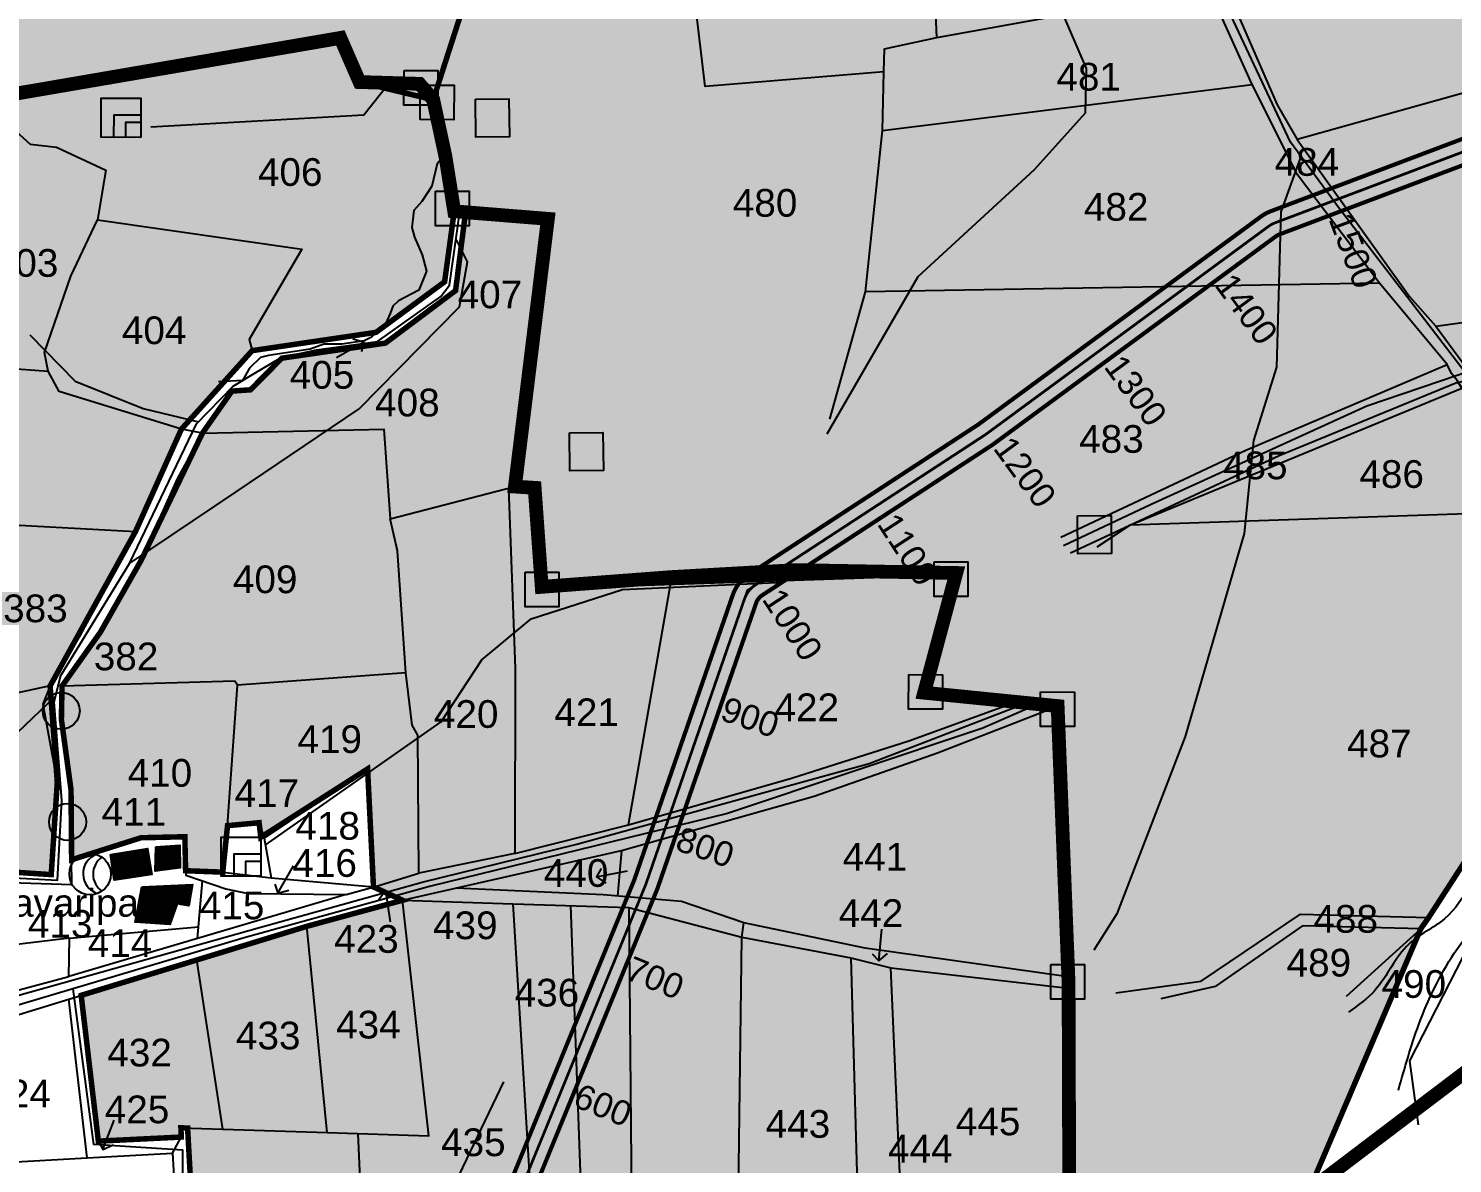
# Model space of a CAD drawing. Header units: inches. Extents: x 206739 to 240559, y 1587423 to 1599564.
# Drawn here: x 216121 to 217157, y 1590501 to 1591326 of the extents above; entities that cross this region are included whole.
import ezdxf
from ezdxf.enums import TextEntityAlignment as Align

# ---------------------------------------------------------------- set-up
doc = ezdxf.new("R2010")
doc.units = ezdxf.units.IN
doc.header["$MEASUREMENT"] = 0
doc.linetypes.add('DASHED2', pattern=[0.375, 0.25, -0.125])
doc.linetypes.add('HIDDEN2', pattern=[0.1875, 0.125, -0.0625])
for name, color, linetype in [('BLOCK', 72, 'Continuous'), ('BOUNDRY STONES', 240, 'Continuous'), ('CANAL1', 7, 'Continuous'), ('CSMark', 72, 'Continuous'), ('PAPER SIZE', 5, 'Continuous'), ('PLOT', 7, 'Continuous'), ('PLOT NO', 7, 'Continuous'), ('PLOTS', 7, 'Continuous'), ('PLOTS NO', 7, 'Continuous'), ('RAOD', 1, 'Continuous'), ('ROADS', 1, 'Continuous'), ('STREAM', 4, 'Continuous'), ('STREAMS', 4, 'Continuous'), ('STRUCTURE', 5, 'Continuous'), ('text2', 7, 'Continuous'), ('VILLAGE', 7, 'Continuous'), ('VILLAGE BOUNDARY STONES', 1, 'Continuous'), ('VILLAGE BOUNDRY', 5, 'Continuous'), ('wells', 7, 'Continuous'), ('WUA-17', 3, 'Continuous')]:
    doc.layers.add(name, color=color, linetype=linetype)
doc.styles.add('FONT1', font='Arial')
doc.styles.get("Standard").update_dxf_attribs({"font": 'arial.ttf'})
doc.dimstyles.get("Standard").update_dxf_attribs({"dimtxt": 0.18, "dimasz": 0.18, "dimexe": 0.18, "dimexo": 0.0625, "dimgap": 0.09, "dimtad": 0, "dimtih": 1, "dimtoh": 1, "dimdec": 4, "dimzin": 0, "dimdsep": 46, "dimtxsty": 'Standard', "dimcen": 0.09, "dimadec": 0, "dimazin": 0, "dimtfac": 1, "dimtdec": 4, "dimtofl": 0, "dimtmove": 0, "dimatfit": 3, "dimfxl": 1, "dimtolj": 1, "dimtzin": 0, "dimarcsym": 0})

# ---------------------------------------------------------------- blocks, each defined once
blk = doc.blocks.new('gfgfdgfdgdfg')
at = {"layer": 'PLOTS NO', "color": 0}
for points in [[(19741.3, 7371.2), (19732, 7370.5), (19732.1, 7359.5)], [(19732, 7370.5), (19753.7, 7348.9)]]:
    blk.add_lwpolyline(points, dxfattribs=at)
blk = doc.blocks.new('CIRCLE-BOX')
for p, q in [((-0.5, 0), (0.5, 0)), ((0, 0.5), (0, -0.5))]:
    blk.add_line(p, q)
blk.add_circle((0, 0), 0.2)

msp = doc.modelspace()

# ---------------------------------------------------------------- hatches: boundary and pattern name
at = {"layer": 'PLOTS NO', "true_color": 0xc7c8ca}
h = msp.add_hatch(color=9, dxfattribs=at)
h.dxf.hatch_style = 1
h.paths.add_polyline_path([(216415.43005, 1591274.42817), (216361.86486, 1591287.32117), (216347.90807, 1591319.38871), (216054.29261, 1591269.53072), (216079.8248, 1591344.17367), (216105.2647, 1591419.99718), (216084.97103, 1592034.03058), (215761.11104, 1592053.65715), (215753.85368, 1592058.39904), (215806.14715, 1592299.94134), (216001.58769, 1592310.77322), (216068.3547, 1592343.09137), (216112.51568, 1592374.42276), (216113.46621, 1592382.23684), (216133.30756, 1592377.03183), (216126.21379, 1592534.71894), (216112.07428, 1592535.496), (216112.03704, 1592579.26412), (216102.61249, 1592579.6253), (216098.36947, 1592620.52079), (216104.89174, 1592626.71472), (216107.12631, 1592637.0945), (216195.41618, 1592622.12387), (216291.89315, 1592576.01778), (216360.25267, 1592483.79937), (216382.84642, 1592415.7018), (216395.46918, 1592414.12047), (216453.66851, 1592430.89747), (216518.08968, 1592458.37259), (216739.58654, 1592502.55956), (216736.23342, 1592527.86143), (216903.55348, 1592568.52669), (216947.94544, 1592579.31565), (216954.76603, 1592577.92148), (216992.61446, 1592626.94358), (217055.75003, 1592663.94597), (217116.01418, 1592703.88604), (217135.95485, 1592742.86713), (217145.2661, 1592907.80477), (217141.83257, 1592976.19005), (217045.65291, 1592978.24047), (217045.27264, 1593011.27973), (217122.98546, 1593018.44318), (217122.77612, 1593036.46924), (217232.00869, 1593044.10077), (217241.2026, 1593074.96202), (217321.39586, 1593102.29379), (217341.65751, 1593035.85505), (217409.48648, 1592944.08333), (217492.25445, 1592821.46738), (217548.10187, 1592807.04812), (217646.60143, 1592810.16677), (217801.92228, 1592768.81016), (217895.04334, 1592761.5915), (218056.21068, 1592796.55068), (218054.60597, 1592762.07039), (218101.56484, 1592466.10832), (218027.80952, 1592407.29569), (218001.37649, 1592398.36336), (217991.4569, 1592385.97752), (217968.81679, 1592292.5986), (217930.42568, 1592263.67896), (217896.90294, 1592255.98869), (217785.30789, 1592238.63059), (217638.84772, 1592222.25638), (217472.38952, 1592160.08439), (217382.33321, 1592117.59524), (217308.54085, 1592061.58711), (217249.37202, 1592031.16203), (217137.13086, 1591995.9434), (217136.57791, 1591963.76172), (217093.57067, 1591951.92181), (217052.76786, 1591954.45716), (217049.4851, 1591977.79817), (216991.79439, 1591978.28558), (216979.14099, 1591978.66115), (216928.67801, 1591971.19836), (216933.26043, 1591932.43621), (216963.3376, 1591933.50704), (216974.00341, 1591873.63392), (216954.90239, 1591855.37952), (216958.56392, 1591812.71328), (216946.83634, 1591813.84253), (216936.141, 1591778.7661), (216946.33355, 1591773.50632), (216935.20474, 1591723.07565), (216907.1981, 1591701.457), (216849.0361, 1591676.47089), (216821.41238, 1591670.0615), (216779.16887, 1591657.2599), (216705.02862, 1591675.35587), (216659.96694, 1591664.70491), (216645.98054, 1591662.01623), (216639.42783, 1591626.50923), (216642.02403, 1591615.50447), (216589.9923, 1591545.49496), (216439.41134, 1591348.888)])
at = {"layer": 'PLOTS NO', "true_color": 0xf7abae}
h = msp.add_hatch(dxfattribs=at)
h.set_pattern_fill('ANSI31', color=241)
h.set_pattern_definition([(45, (0, 0), (-0.088388347648, 0.088388347648), [])])
h.paths.add_polyline_path([(217052.22766, 1590481.30615), (216877.90882, 1590483.90558), (216877.41899, 1590632.44591), (216869.46699, 1590833.63071), (216772.43039, 1590843.36672), (216795.76517, 1590930.3859), (216494.31919, 1590920.31826), (216489.18583, 1590992.30918), (216474.8432, 1590993.22666), (216498.79441, 1591187.86282), (216438.90989, 1591192.67629), (216430.69873, 1591193.3363), (216415.43005, 1591274.42817), (216439.41134, 1591348.888), (216523.71124, 1591399.44321), (216569.13775, 1591430.71039), (216593.10911, 1591453.79947), (216599.57947, 1591481.3718), (216668.74026, 1591590.50912), (216673.94095, 1591620.11945), (216775.01888, 1591638.33095), (216755.06527, 1591565.95295), (216759.9767, 1591513.36915), (216775.60939, 1591463.41657), (216839.27377, 1591467.55952), (216929.67538, 1591475.25728), (216940.03894, 1591484.13218), (216890.04118, 1591584.37648), (216900.62457, 1591589.94937), (217007.69163, 1591596.91375), (217007.75873, 1591634.10574), (217007.20562, 1591643.43254), (217026.16886, 1591657.43038), (217027.71549, 1591677.44812), (217048.25667, 1591679.23303), (217061.4832, 1591650.55357), (217058.36711, 1591601.91947), (217204.88731, 1591606.46762), (217217.98962, 1591701.59514), (217219.99335, 1591712.12223), (217242.44118, 1591780.10268), (217262.45742, 1591836.59134), (217277.12217, 1591906.52694), (217283.96599, 1591935.91838), (217281.54142, 1591977.91791), (217311.35698, 1592024.07683), (217353.74856, 1592071.67233), (217405.46081, 1592095.17921), (217416.3596, 1592031.8092), (217421.55984, 1591958.98975), (217444.06827, 1591958.16339), (217447.48735, 1591827.45279), (217673.40272, 1591829.20897), (217717.42164, 1591777.15157), (217713.8246, 1591699.54974), (217844.57027, 1591695.89679), (218065.88225, 1591693.33936), (218263.66905, 1591672.4522), (218260.82271, 1591529.43445), (218261.99212, 1591498.34852), (218226.17675, 1591449.86969), (218184.6615, 1591421.34012), (218140.19791, 1591381.68206), (218111.14518, 1591376.67639), (218081.87562, 1591390.34131), (218036.16847, 1591354.9824), (217990.0389, 1591365.93784), (217987.17321, 1591396.06879), (217984.58769, 1591433.02588), (218001.09253, 1591435.37214), (217998.95127, 1591460.69777), (217891.36895, 1591456.71169), (217857.8784, 1591456.83756), (217779.33587, 1591432.24491), (217703.21367, 1591421.06503), (217622.77296, 1591426.82318), (217614.10888, 1591333.05633), (217583.79764, 1591322.08367), (217575.25426, 1591259.17962), (217533.14242, 1591199.82243), (217491.59483, 1591183.89611), (217446.46401, 1591121.59677), (217427.3487, 1591081.73566), (217390.78987, 1591031.64515), (217284.88257, 1590896.68871), (217274.27911, 1590888.8139), (217139.28391, 1590679.95557), (217133.49456, 1590671.66683)])
at = {"layer": 'PLOTS NO', "true_color": 0x105689}
h = msp.add_hatch(color=146, dxfattribs=at)
h.dxf.hatch_style = 1
h.paths.add_polyline_path([(214625.79505, 1590262.32162), (214620.06245, 1590317.85323), (214600.78706, 1590363.17505), (214574.57036, 1590402.04399), (214571.13062, 1590445.36558), (214546.87813, 1590538.54478), (214548.99811, 1590550.09652), (214513.50886, 1590654.44787), (214513.76842, 1590687.19534), (214513.82529, 1590694.36972), (214520.20988, 1590831.80143), (214580.7184, 1590942.81254), (214573.71305, 1590949.0457), (214594.6266, 1590969.17547), (214633.16496, 1591003.68923), (214708.15167, 1591030.50325), (214740.16326, 1591038.58884), (214829.33475, 1591101.08058), (214888.88118, 1591126.51589), (214969.98877, 1591132.63589), (215050.36245, 1591145.31117), (215135.49663, 1591175.93189), (215194.78531, 1591198.21377), (215203.33342, 1591200.74395), (215299.22705, 1591236.00729), (215411.60142, 1591258.50123), (215456.3278, 1591130.38541), (215466.468, 1591139.68416), (215495.52187, 1591150.49587), (215612.52771, 1591170.75463), (215627.61699, 1591203.72243), (215625.39737, 1591340.44503), (215704.82913, 1591343.36909), (215896.87273, 1591331.65937), (215974.22871, 1591339.63465), (216079.8248, 1591344.17367), (216054.29261, 1591269.53072), (216347.90807, 1591319.38871), (216361.86486, 1591287.32117), (216405.43606, 1591286.01183), (216415.43005, 1591274.42817), (216430.69873, 1591193.3363), (216423.71648, 1591142.09975), (216373.86241, 1591105.34085), (216283.76367, 1591092.04178), (216232.30155, 1591034.95297), (216198.94511, 1590960.54286), (216136.8444, 1590848.24454), (216142.06626, 1590778.23674), (216137.65695, 1590711.12044), (216026.72063, 1590718.40859), (215886.13116, 1590724.19751), (215846.72794, 1590724.67226), (215833.4102, 1590657.36824), (215799.37956, 1590651.78017), (215746.18583, 1590623.18886), (215723.9945, 1590584.08383), (215669.94234, 1590507.23431), (215591.04035, 1590489.33683), (215484.45263, 1590458.6537), (215430.76632, 1590443.19916), (215426.20714, 1590441.88672), (215346.45058, 1590418.71821), (215223.47504, 1590384.58308), (215158.21957, 1590364.92947), (215140.38016, 1590359.5566), (215027.92095, 1590329.52145), (214968.39784, 1590316.37105), (214891.78597, 1590294.7307), (214772.67383, 1590265.19642), (214721.79074, 1590264.2005)])
at = {"layer": 'PLOTS NO', "true_color": 0xfeeab9}
h = msp.add_hatch(color=254, dxfattribs=at)
h.dxf.hatch_style = 1
h.paths.add_polyline_path([(216724.0713, 1590034.60292), (216643.69372, 1589918.0367), (216440.49957, 1589918.31693), (216440.08307, 1589983.49169), (216301.44803, 1589975.05241), (216289.96611, 1589997.38627), (216296.73223, 1590004.35281), (216451.10591, 1590011.4214), (216533, 1590020), (216534.81414, 1590066.57087), (216529.58075, 1590070.90101), (216485.62417, 1590065.96039), (216411.06294, 1590057.57986), (216268.63602, 1590046.28181), (216262.17002, 1590057.74604), (216299.74038, 1590334.88632), (216294.61548, 1590342.88515), (216165.90683, 1590327.72772), (216172.6152, 1590351.91), (216237.86588, 1590371.12974), (216241.37859, 1590445.13275), (216236.81754, 1590526.87041), (216231.95531, 1590527.03048), (216232.24133, 1590520.30224), (216171.91916, 1590517.34194), (216159.43081, 1590623.344), (216243.56005, 1590649.07111), (216323.49213, 1590673.51472), (216393.12827, 1590692.46552), (216371.98194, 1590702.13859), (216367.68822, 1590787.93485), (216290.05462, 1590738.28223), (216288.80434, 1590748.84656), (216265.85675, 1590746.71294), (216262.39627, 1590712.91226), (216235.37355, 1590713.94219), (216234.81277, 1590738.63897), (216202.94729, 1590737.9154), (216152.49641, 1590721.91647), (216152.06492, 1590772.6881), (216145.04831, 1590823.95677), (216145.50568, 1590848.2328), (216173.34061, 1590887.23331), (216202.88442, 1590939.28735), (216247.59551, 1591032.0461), (216269.07159, 1591062.63306), (216282.53225, 1591063.573), (216305.40022, 1591086.59623), (216380.64425, 1591097.52869), (216431.68328, 1591135.71057), (216438.90989, 1591192.67629), (216498.79441, 1591187.86282), (216474.8432, 1590993.22666), (216489.18583, 1590992.30918), (216494.31919, 1590920.31826), (216795.76517, 1590930.3859), (216772.43039, 1590843.36672), (216869.46699, 1590833.63071), (216877.41899, 1590632.44591), (216877.90882, 1590483.90558), (217052.22766, 1590481.30615), (217117.95439, 1590337.3019), (217085.83298, 1590289.93), (217087.8144, 1590227.12804), (217009.9051, 1590210.87362), (216952.9275, 1590167.32753), (216915.8553, 1590135.04248), (216904.19654, 1590127.87966), (216837.71983, 1590124.39542), (216837.25184, 1590108.44199), (216798.39365, 1590071.71893), (216772.15102, 1590070.10655), (216756.09141, 1590036.88799)])
at = {"layer": 'VILLAGE'}
h = msp.add_hatch(dxfattribs=at)
h.set_pattern_fill('ANSI31', color=30, scale=7.487261, angle=-0.08864958)
h.set_pattern_definition([(44.9113504, (200848.9613, 1586077.4245), (-0.660761946, 0.662809814), [])])
h.paths.add_polyline_path([(216203.52658, 1590702.2728), (216240.36234, 1590703.99178), (216237.75337, 1590688.33519), (216229.13197, 1590689.77184), (216223.83942, 1590674.9565), (216198.6404, 1590676.60995)])
h.paths.add_polyline_path([(216180.79511, 1590725.72408), (216207.75929, 1590730.01217), (216210.73359, 1590711.30933), (216183.41544, 1590706.96495)])
h.paths.add_polyline_path([(216213.64887, 1590731.31431), (216231.08006, 1590732.59624), (216231.45745, 1590715.98246), (216213.21853, 1590713.69492)])

# ---------------------------------------------------------------- linework, layer by layer
at = {"layer": 'BOUNDRY STONES'}
for points in [[(216394.1859, 1591295.64037), (216418.80206, 1591295.60228), (216418.7632, 1591270.48467), (216394.14704, 1591270.52275)], [(216405.95425, 1591285.08807), (216430.57041, 1591285.04998), (216430.53155, 1591259.93237), (216405.91539, 1591259.97045)], [(216417.01067, 1591207.90618), (216441.62683, 1591207.8681), (216441.58797, 1591182.75048), (216416.9718, 1591182.78857)], [(216482.2225, 1590930.91982), (216506.83866, 1590930.88173), (216506.7998, 1590905.76412), (216482.18364, 1590905.8022)], [(216779.66791, 1590938.44609), (216804.28407, 1590938.408), (216804.24521, 1590913.29038), (216779.62905, 1590913.32847)], [(216761.1563, 1590856.50992), (216785.77246, 1590856.47184), (216785.7336, 1590831.35422), (216761.11744, 1590831.39231)], [(216857.08882, 1590843.90406), (216881.70498, 1590843.86597), (216881.66612, 1590818.74836), (216857.04996, 1590818.78644)], [(216864.46762, 1590645.77682), (216889.08379, 1590645.73874), (216889.04493, 1590620.62112), (216864.42876, 1590620.65921)]]:
    msp.add_lwpolyline(points, close=True, dxfattribs=at)
for centre in [(216144.91748, 1590830.19357), (216149.56008, 1590749.39276)]:
    msp.add_circle(centre, 13.43437, dxfattribs=at)
at = {"layer": 'CANAL1', "color": 200, "linetype": 'ByBlock', "ltscale": 40, "const_width": 3, "elevation": 90.479}
for points in [[(216274.04763, 1590014.78568), (216276.92318, 1590015.4247, 0.2456371543), (216279.04865, 1590017.21643), (216561.57616, 1590707.17835), (216633.25807, 1590914.47467, -0.1663253185), (216644.80682, 1590929.27679), (216811.86875, 1591038.39817), (217017.45073, 1591189.61953, -0.0684641651), (217024.39733, 1591193.39188), (217291.70022, 1591294.24242, 0.0828679249), (217294.83178, 1591296.06103), (218414.73996, 1592223.17488)], [(216277.95237, 1589997.21432), (216280.82793, 1589997.85333, 0.2456371543), (216295.70621, 1590010.39544), (216578.42384, 1590700.82165), (216650.26971, 1590908.59214, -0.1663253185), (216654.65027, 1590914.20674), (216822.13125, 1591023.60183), (217028.11642, 1591175.11977, -0.0684641651), (217030.75134, 1591176.55066), (217298.05424, 1591277.4012, 0.0828679249), (217306.31015, 1591282.19571), (218426.21833, 1592209.30957)]]:
    msp.add_lwpolyline(points, format="xyb", dxfattribs=at)
at = {"layer": 'CANAL1', "color": 1, "linetype": 'HIDDEN2', "ltscale": 5, "const_width": 2, "elevation": 90.479}
msp.add_lwpolyline([(216276, 1590006), (216278.87556, 1590006.63901, 0.2456371543), (216287.37743, 1590013.80594), (216570, 1590704), (216641.76389, 1590911.5334, -0.1663253185), (216649.72855, 1590921.74177), (216817, 1591031), (217022.78358, 1591182.36965, -0.0684641651), (217027.57433, 1591184.97127), (217294.87723, 1591285.82181, 0.0828679249), (217300.57097, 1591289.12837), (218420.47914, 1592216.24223)], format="xyb", dxfattribs=at)
at = {"layer": 'CSMark', "linetype": 'Continuous'}
for p in [(217070.77973, 1591201.2722, 90.479), (216983.83303, 1591153.71853, 90.479), (216903.27881, 1591094.4647, 90.479), (216822.72458, 1591035.21087, 90.479), (216739.22721, 1590980.20043, 90.479), (216655.50468, 1590925.51462, 90.479), (216615.64692, 1590836.00594, 90.479), (216582.9662, 1590741.49684, 90.479), (216547.14038, 1590648.1744, 90.479), (216509.24603, 1590555.63241, 90.479)]:
    msp.add_point(p, dxfattribs=at)
at = {"layer": 'PLOT'}
for points in [[(216781.68394, 1591319.7853), (216775.60939, 1591463.41657), (216759.9767, 1591513.36915), (216755.06527, 1591565.95295), (216775.01888, 1591638.33095), (216673.94095, 1591620.11945), (216779.16887, 1591657.2599)], [(216703.74792, 1591042.14898), (216729.83796, 1591134.91582), (216742.14122, 1591251.99372), (216743.07258, 1591294.83747), (216613.16462, 1591284.04835), (216593.10911, 1591453.79947), (216599.57947, 1591481.3718), (216635.7629, 1591537.27439), (216668.74026, 1591590.50912), (216673.94095, 1591620.11945), (216642.02403, 1591615.50447), (216639.42783, 1591626.50923), (216634.81625, 1591620.11188), (216543.7206, 1591600.06611), (216428.69875, 1591590.01828), (216124.20356, 1591554.09154)], [(216975.3083, 1591394.47341), (217029.19764, 1591270.80211), (217043.66147, 1591245.4853), (217125.32872, 1591131.42561), (217144.47139, 1591109.93867), (217164.14659, 1591083.26659), (217174.62408, 1591075.83721), (217178.45698, 1591071.16233), (217258.79396, 1590946.88333), (217284.88257, 1590896.68871), (217291.72444, 1590876.94667), (217320.94097, 1590795.01737)], [(216743.07258, 1591294.83747), (216743.46774, 1591311.47057), (216781.68394, 1591319.7853), (216979.35321, 1591355.68328)], [(217314.4227, 1590782.13042), (217309.94459, 1590785.77189), (217309.65903, 1590794.44823), (217301.8974, 1590794.35809), (217283.14842, 1590857.86292), (217274.27911, 1590888.8139), (217243.08478, 1590949.25732), (217225.02084, 1590975.37089), (217163.29927, 1591064.86337), (217159.97832, 1591070.4444), (217155.77634, 1591075.42366), (217152.74108, 1591081.89532), (217103.58054, 1591141.0984), (217043.96114, 1591219.87593), (217010.94006, 1591285.56786), (216979.35321, 1591355.68328)], [(216742.14122, 1591251.99372), (217010.94006, 1591285.56786)], [(217144.47139, 1591109.93867), (217295.40955, 1591130.66118), (217291.18036, 1591200.60185), (217269.51622, 1591202.62634), (217260.7585, 1591289.1412), (217178.21478, 1591283.05902), (217043.66147, 1591245.4853)], [(217103.58054, 1591141.0984), (216729.83796, 1591134.91582)], [(216898.24188, 1590949.44926), (216922.07265, 1590965.10011), (217163.29927, 1591064.86337), (217178.45698, 1591071.16233), (217244.30919, 1591088.7813), (217371.10325, 1591107.43771), (217466.77414, 1591098.99932), (217641.1944, 1591075.74988)], [(216871.78359, 1590956.44075), (217006.43356, 1591019.63148), (217152.74108, 1591081.89532)], [(217225.02084, 1590975.37089), (216922.07265, 1590965.10011)], [(216911.69032, 1590625.17429), (216973.92059, 1590633.76294), (217046.00043, 1590682.47581), (217139.28391, 1590679.95557), (217252.65048, 1590855.78716), (217274.27911, 1590888.8139)], [(217210.82169, 1590714.98527), (217173.73464, 1590670.29308), (217125.38075, 1590575.74889), (217131.55154, 1590529.08485)], [(217079.46404, 1590622.67989), (217133.49456, 1590671.66683), (217047.45234, 1590673.96051), (216984.03068, 1590629.75755), (216944.48277, 1590620.70843)]]:
    msp.add_lwpolyline(points, dxfattribs=at)
at = {"layer": 'PLOTS'}
for points in [[(216098.68805, 1591263.52848), (216122.45831, 1591242.1557), (216141.48164, 1591240.03706), (216177.46037, 1591223.15366), (216171.31616, 1591187.2519), (216319.88846, 1591165.76319), (216281.60735, 1591100.13714), (216283.76367, 1591092.04178), (216373.86241, 1591105.34085), (216383.55877, 1591111.10578), (216423.71648, 1591142.09975), (216430.69873, 1591193.3363)], [(216063.38158, 1591240.90655), (216068.00419, 1591197.7747), (216091.12889, 1591205.68355), (216070.0338, 1591081.90714), (216135.37053, 1591077.15214)], [(216438.90989, 1591192.67629), (216431.68328, 1591135.71057), (216380.64425, 1591097.52869), (216305.40022, 1591086.59623), (216282.53225, 1591063.573), (216269.07159, 1591062.63306), (216247.59551, 1591032.0461), (216232.30155, 1591034.95297)], [(216283.76367, 1591092.04178), (216232.30155, 1591034.95297), (216143.35377, 1591062.30106), (216135.37053, 1591077.15214), (216132.77131, 1591090.68557), (216152.03648, 1591146.29592), (216171.31616, 1591187.2519)], [(215888.47552, 1590984.50717), (215899.20035, 1590977.06883), (216083.06987, 1590966.93147), (216198.94511, 1590960.54286), (216232.30155, 1591034.95297)], [(216247.59551, 1591032.0461), (216379.54765, 1591034.96448), (216384.01347, 1590969.86504), (216474.8432, 1590993.22666)], [(216395.50867, 1590857.72192), (216273.15836, 1590848.93668), (216271.17868, 1590851.68499), (216145.50568, 1590848.2328), (216173.34061, 1590887.23331), (216202.88442, 1590939.28735), (216229.38413, 1590998.78851), (216247.59551, 1591032.0461)], [(216470.18234, 1590992.02787), (216475.02586, 1590861.00084), (216474.82234, 1590726.35885), (216557.5324, 1590747.36797), (216675.92674, 1590781.32902), (216761.33709, 1590808.35406), (216839.36981, 1590836.65046)], [(216198.94511, 1590960.54286), (216158.32303, 1590884.27547), (216139.15307, 1590854.08219), (216136.8444, 1590848.24454), (216099.75119, 1590840.35404), (216083.06987, 1590966.93147)], [(216474.82234, 1590726.35885), (216405.05611, 1590712.14214), (216404.25234, 1590812.38283), (216400.00994, 1590819.67723), (216395.50867, 1590857.72192), (216389.56602, 1590946.46038), (216384.01347, 1590969.86504)], [(216557.5324, 1590747.36797), (216588.9887, 1590927.43368)], [(216136.8444, 1590848.24454), (216131.64686, 1590835.10219), (216142.06626, 1590778.23674), (216137.65695, 1590711.12044), (216026.72063, 1590718.40859), (215925.1312, 1590721.12645), (215886.13116, 1590724.19751), (215829.7058, 1590737.59534), (215770.08679, 1590751.75149), (215772.28693, 1590776.22396), (215699.35445, 1590778.39678), (215659.80393, 1590777.06364), (215656.3264, 1590869.85678)], [(216145.50568, 1590848.2328), (216145.04831, 1590823.95677), (216152.06492, 1590772.6881), (216152.49641, 1590721.91647), (216202.94729, 1590737.9154), (216234.81277, 1590738.63897), (216235.44852, 1590710.64061), (216264.52102, 1590700.86351), (216280.75696, 1590697.28286), (216352.11125, 1590696.71751), (216374.08513, 1590702.71238), (216405.05611, 1590712.14214)], [(216265.85675, 1590746.71294), (216273.15836, 1590848.93668)], [(216086.24798, 1590600.96436), (216171.7513, 1590627.11167), (216323.49213, 1590673.51472), (216393.12827, 1590692.46552), (216471.14594, 1590710.23577), (216552.36063, 1590728.73421), (216692.55281, 1590768.226), (216782.11712, 1590799.69067), (216869.46699, 1590833.63071)], [(216235.37355, 1590713.94219), (216262.39627, 1590712.91226), (216297.5307, 1590708.65343), (216371.98194, 1590702.13859), (216367.68822, 1590787.93485), (216292.3786, 1590737.59799), (216297.5307, 1590708.65343)], [(216262.39627, 1590712.91226), (216265.85675, 1590746.71294), (216288.80434, 1590748.84656), (216292.3786, 1590737.59799)], [(216060.81732, 1590613.13101), (215980.71737, 1590591.8145), (215746.78444, 1590529.55936), (215669.94234, 1590507.23431), (215723.9945, 1590584.08383), (215746.18583, 1590623.18886), (215799.37956, 1590651.78017), (215833.4102, 1590657.36824), (215846.72794, 1590724.67226), (215884.24591, 1590717.24841), (215926.04364, 1590713.8949), (216026.05825, 1590708.16373), (216152.5725, 1590703.80702), (216152.49641, 1590721.91647)], [(216552.36063, 1590728.73421), (216549.5411, 1590695.61904)], [(216352.11125, 1590696.71751), (216244.07458, 1590664.71732), (216247.58791, 1590706.55812)], [(216877.24374, 1590636.87985), (216729.54009, 1590657.6154), (216641.22164, 1590676.02722), (216596.03528, 1590691.66039), (216539.04803, 1590696.51245), (216432.13711, 1590701.35065)], [(216338.34979, 1590523.52801), (216412.27847, 1590521.0943), (216393.12827, 1590692.46552), (216473.29972, 1590689.91974), (216557.58411, 1590687.24336), (216639.7613, 1590665.57735), (216719.08178, 1590650.53088), (216748.08797, 1590643.23607), (216877.43171, 1590628.59073)], [(216473.29972, 1590689.91974), (216485.44834, 1590491.12695), (216491.72873, 1590388.35842)], [(216526.1536, 1590394.7206), (216515.44192, 1590688.58155)], [(216557.58411, 1590687.24336), (216560.36993, 1590396.06873)], [(216244.07458, 1590664.71732), (216150.39855, 1590636.97072), (216150.85717, 1590664.96869), (216244.78245, 1590673.14748)], [(216262.37353, 1590526.02912), (216338.34979, 1590523.52801), (216323.49213, 1590673.51472)], [(216636.35967, 1590406.98679), (216639.7613, 1590665.57735), (216641.22164, 1590676.02722)], [(216150.85717, 1590664.96869), (216064.16369, 1590654.50296), (216060.81732, 1590613.13101), (216150.39855, 1590636.97072)], [(216159.43081, 1590623.344), (216170.68844, 1590517.68563), (216232.24133, 1590520.30224), (216231.95531, 1590527.03048), (216262.37353, 1590526.02912), (216243.56005, 1590649.07111)], [(216719.08178, 1590650.53088), (216725.19556, 1590433.84519)], [(216756.78644, 1590444.2022), (216748.08797, 1590643.23607)], [(216055.68074, 1590499.05574), (216163.75255, 1590505.18859), (216150.46989, 1590620.60371)], [(216236.81754, 1590526.87041), (216241.37859, 1590445.13275), (216237.86588, 1590371.12974), (216172.6152, 1590351.91), (216165.90683, 1590327.72772)], [(216163.75255, 1590505.18859), (216225.90199, 1590508.71544), (216232.24133, 1590520.30224)], [(216367.98866, 1590364.90085), (216360.96409, 1590522.78355)], [(216225.90199, 1590508.71544), (216228.93338, 1590455.29699), (216225.12386, 1590378.36665), (216169.23138, 1590365.92657), (216156.00033, 1590341.88566), (216151.32558, 1590321.22895)]]:
    msp.add_lwpolyline(points, dxfattribs=at)
at = {"layer": 'RAOD'}
for points in [[(216701.85732, 1591031.47578), (216768.04792, 1591145.95509), (216852.63484, 1591223.65129), (216889.74459, 1591264.98946), (216890.46073, 1591297.0979), (216871.4379, 1591340.94666), (216922.96421, 1591358.41122), (216982.78981, 1591364.54669)], [(217328.39428, 1590775.9197), (217290.95529, 1590858.9759), (217242.57452, 1590962.6962), (217164.98132, 1591077.09217), (217074.36565, 1591195.05055), (217038.73161, 1591243.57082), (216982.39945, 1591364.0888)], [(217046.50168, 1591234.00492), (217031.73107, 1591193.02813), (217028.67919, 1591080.13428), (217011.87608, 1591026.62027), (217005.03727, 1590959.07617), (216962.08626, 1590811.46412), (216912.39948, 1590682.48658), (216895.82498, 1590656.17872)], [(216873.74135, 1590950.30376), (216937.52675, 1590980.42453), (217094.19872, 1591051.92564), (217187.0261, 1591083.54486), (217299.90577, 1591106.14562), (217395.5592, 1591117.90401), (217573.05979, 1591098.67549), (217662.08248, 1591083.9548)], [(217653.89239, 1591073.64055), (217487.80472, 1591100.87889), (217382.21891, 1591110.72344), (217281.90787, 1591097.57297), (217159.0893, 1591068.46982), (217030.66119, 1591015.56288), (216878.92197, 1590944.82149)]]:
    msp.add_lwpolyline(points, dxfattribs=at)
at = {"layer": 'ROADS'}
for points in [[(216383.65046, 1591286.6665), (216364.90637, 1591263.13212), (216210.13576, 1591254.4702)], [(216046.9645, 1590712.18712), (216142.33333, 1590707.11784), (216145.41308, 1590765.0575), (216139.76977, 1590836.63062), (216144.6408, 1590855.83881), (216194.53447, 1590937.27528), (216243.31646, 1591038.88644), (216269.96721, 1591066.26403), (216284.11762, 1591074.66502), (216304.9223, 1591087.0166), (216330.47858, 1591092.6425), (216375.02201, 1591098.66525), (216421.04148, 1591131.49643), (216427.34485, 1591139.59958), (216434.80332, 1591193.00637)], [(216194.53447, 1590937.27528), (216272.09766, 1590989.46387), (216361.66661, 1591049.73056), (216434.58148, 1591123.79131), (216440.23673, 1591156.64202), (216432.02156, 1591173.08743)], [(216122.0966, 1591103.61571), (216155.14842, 1591069.73742), (216204.58792, 1591049.95934), (216244.63451, 1591040.24044)], [(216293.30331, 1590732.40298), (216382.35546, 1590794.96459), (216421.22501, 1590822.27152), (216450.73975, 1590867.22855), (216486.73549, 1590897.11237), (216553.0503, 1590918.34168), (216665.02616, 1590923.40789), (216678.9846, 1590932.49543)], [(216013.86373, 1590713.73779), (216062.19258, 1590765.96779), (216140.89454, 1590841.06601)], [(216043.72828, 1590603.74767), (216166.0497, 1590638.04347), (216289.09491, 1590672.5422), (216407.42383, 1590705.71861), (216519.84108, 1590733.16209), (216669.12831, 1590774.397), (216732.51555, 1590791.90531), (216846.70976, 1590835.91402)], [(216854.99704, 1590835.08253), (216815.0978, 1590817.61035), (216629.38255, 1590755.57772), (216412.72851, 1590702.50628), (216277.90701, 1590665.04702), (216058.87105, 1590599.86032), (216036.64506, 1590594.02458), (215854.70849, 1590546.25467), (215661.53734, 1590495.53496), (215472.17119, 1590445.81431), (215265.16571, 1590384.75494), (215081.4625, 1590330.56891), (214892.34534, 1590283.82743), (214777.32916, 1590255.40046), (214628.41989, 1590247.29118), (214593.01971, 1590263.5928), (214562.08171, 1590270.18671), (214420.62541, 1590271.86054), (214230.55822, 1590262.22463)], [(216455.04046, 1589293.66532), (216407.01789, 1589481.81968), (216415.3332, 1589604.1889), (216407.84408, 1589631.63105), (216392.36748, 1589669.24228), (216324.17877, 1589722.46023), (216309.9464, 1589771.50914), (216239.3394, 1589862.1526), (216178.69639, 1590036.2919), (216176.36501, 1590151.04216), (216167.98109, 1590280.97631), (216159.98822, 1590329.6321), (216170.28044, 1590360.84097), (216214.09065, 1590372.03451), (216232.99176, 1590376.86376), (216233.26816, 1590510.85955), (216168.73169, 1590514.89906), (216153.59081, 1590628.04961)]]:
    msp.add_lwpolyline(points, dxfattribs=at)
at = {"layer": 'STREAM'}
for points in [[(218233.7477, 1591435.84929), (218196.62541, 1591422.11419), (218169.97109, 1591398.74437), (218143.25493, 1591380.69546), (218074.12617, 1591371.31896), (218032.94784, 1591350.14565), (217999.73742, 1591356.26415), (217967.59085, 1591398.16796), (217948.14794, 1591416.27213), (217934.60824, 1591435.62741), (217912.81588, 1591437.43978), (217851.22755, 1591415.7338), (217809.62632, 1591405.49442), (217752.22165, 1591405.71469), (217699.84632, 1591405.99338), (217655.30876, 1591385.89124), (217626.16347, 1591347.71028), (217597.58238, 1591311.90104), (217579.75351, 1591266.02159), (217563.43263, 1591219.12026), (217526.17924, 1591191.19269), (217484.77374, 1591164.10385), (217450.89069, 1591120.91231), (217424.00855, 1591066.20156), (217391.95327, 1591019.55267), (217366.21138, 1590992.89125), (217316.29395, 1590932.53676), (217298.59741, 1590902.17553), (217263.57632, 1590860.37861), (217216.46472, 1590786.69571), (217183.33543, 1590734.86884), (217150.7846, 1590678.99139), (217124.9594, 1590660.65718), (217100.20031, 1590626.96182), (217080.85631, 1590611.06802)], [(217117.31638, 1590554.43207), (217132.14777, 1590602.20306), (217157.88087, 1590653.94402), (217196.67267, 1590708.10432), (217222.08934, 1590761.61546), (217242.26999, 1590807.37907), (217301.63392, 1590898.76575), (217338.93254, 1590948.27589), (217407.49829, 1591006.13152), (217439.99224, 1591065.54468), (217471.80422, 1591128.88638), (217505.46626, 1591160.31997), (217536.08677, 1591173.38828), (217553.92874, 1591195.29762), (217576.24896, 1591235.17319), (217600.0226, 1591304.21468), (217630.02802, 1591344.77076), (217668.92941, 1591383.6563), (217721.13653, 1591397.86225), (217761.18233, 1591389.16233), (217809.04782, 1591395.0398), (217860.34538, 1591400.5393), (217910.08266, 1591423.58588), (217951.83772, 1591395.09765), (217991.43974, 1591354.04035), (218007.81435, 1591345.3612), (217998.99385, 1591340.52845), (217977.3146, 1591347.37214), (217954.88513, 1591342.38136)]]:
    msp.add_spline(points, degree=3, dxfattribs=at)
at = {"layer": 'STREAMS'}
msp.add_lwpolyline([(216424.22591, 1591234.75052), (216418.24297, 1591227.97708), (216414.41721, 1591211.70459), (216407.07023, 1591200.59241), (216401.35869, 1591193.81855), (216399.98248, 1591181.61187), (216401.87186, 1591174.55501), (216407.2816, 1591161.79519), (216410.52092, 1591149.85269), (216405.07004, 1591136.0244), (216390.12677, 1591128.17964), (216386.04874, 1591124.38766), (216384.14005, 1591118.9645), (216380.87153, 1591111.91554), (216370.54001, 1591101.89318), (216365.10634, 1591099.18849), (216349.08553, 1591096.7715), (216335.78351, 1591096.79208), (216326.00443, 1591093.00892), (216295.53608, 1591088.56073), (216289.83269, 1591086.94165), (216281.94821, 1591079.35728), (216276.77628, 1591070.41212), (216259.40042, 1591069.35382)], dxfattribs=at)
at = {"layer": 'text2', "color": 0, "linetype": 'Continuous', "elevation": 90.479}
msp.add_lwpolyline([(216276, 1590006), (216285, 1590008), (216570, 1590704), (216644, 1590918), (216817, 1591031), (217025, 1591184), (217298, 1591287), (218420.47914, 1592216.24223)], dxfattribs=at)
at = {"layer": 'VILLAGE', "color": 30}
for points in [[(216213.64887, 1590731.31431), (216231.08006, 1590732.59624), (216231.45745, 1590715.98246), (216213.21853, 1590713.69492), (216213.64887, 1590731.31431)], [(216180.79511, 1590725.72408), (216207.75929, 1590730.01217), (216210.73359, 1590711.30933), (216183.41544, 1590706.96495), (216180.79511, 1590725.72408)], [(216203.52658, 1590702.2728), (216240.36234, 1590703.99178), (216237.75337, 1590688.33519), (216229.13197, 1590689.77184), (216223.83942, 1590674.9565), (216198.6404, 1590676.60995), (216203.52658, 1590702.2728)]]:
    msp.add_lwpolyline(points, dxfattribs=at)
at = {"layer": 'VILLAGE BOUNDARY STONES'}
for points in [[(216446.14503, 1591274.80465), (216470.50746, 1591275.08758), (216470.82822, 1591247.46711), (216446.46579, 1591247.18418)], [(216514.44337, 1591032.17142), (216538.8058, 1591032.45434), (216539.12656, 1591004.83388), (216514.76414, 1591004.55095)], [(216883.95214, 1590971.9979), (216908.31457, 1590972.28083), (216908.63533, 1590944.66036), (216884.2729, 1590944.37743)]]:
    msp.add_lwpolyline(points, close=True, dxfattribs=at)
at = {"layer": 'VILLAGE BOUNDRY', "linetype": 'DASHED2', "ltscale": 50}
msp.add_lwpolyline([(216087.22497, 1591274.61956, 10, 10, 0), (216347.90807, 1591319.38871, 10, 10, 0), (216361.86486, 1591287.32117, 10, 10, 0), (216405.43606, 1591286.01183, 10, 10, 0), (216415.43005, 1591274.42817, 10, 10, 0), (216424.25637, 1591233.50588, 10, 10, 0), (216430.69873, 1591193.3363, 10, 10, 0), (216498.79441, 1591187.86282, 10, 10, 0), (216474.8432, 1590993.22666, 10, 10, 0), (216489.18583, 1590992.30918, 10, 10, 0), (216494.31919, 1590920.31826, 10, 10, 0), (216588.9887, 1590927.43368, 10, 10, 0), (216678.9846, 1590932.49543, 10, 10, 0), (216795.76517, 1590930.3859, 10, 10, 0), (216772.43039, 1590843.36672, 10, 10, 0), (216869.46699, 1590833.63071, 10, 10, 0), (216877.41899, 1590632.44591, 10, 10, 0), (216877.90882, 1590483.90558, 10, 10, 0)], format="xyseb", dxfattribs=at)
at = {"layer": 'VILLAGE BOUNDRY', "linetype": 'DASHED2', "ltscale": 50, "const_width": 10}
msp.add_lwpolyline([(217201.15549, 1590594.30101), (217052.22766, 1590481.30615), (216931.11528, 1590482.99915), (216877.90882, 1590483.90558), (216877.41899, 1590632.44591), (216869.46699, 1590833.63071), (216772.43039, 1590843.36672), (216795.76517, 1590930.3859), (216678.9846, 1590932.49543), (216588.9887, 1590927.43368), (216494.31919, 1590920.31826), (216489.18583, 1590992.30918), (216474.8432, 1590993.22666), (216498.79441, 1591187.86282), (216430.69873, 1591193.3363), (216424.25637, 1591233.50588), (216415.43005, 1591274.42817), (216405.43606, 1591286.01183), (216361.86486, 1591287.32117), (216347.90807, 1591319.38871), (216087.22497, 1591274.61956)], dxfattribs=at)
at = {"layer": 'wells'}
for points in [[(216202.71029, 1591247.11086), (216173.94887, 1591247.15536), (216173.99277, 1591275.53057), (216202.7542, 1591275.48607)], [(216202.71029, 1591247.11086), (216173.94887, 1591247.15536), (216173.99277, 1591275.53057), (216202.7542, 1591275.48607)], [(216202.71029, 1591247.11086), (216183.29029, 1591247.14091), (216183.31557, 1591263.47809), (216202.73557, 1591263.44805)], [(216202.71029, 1591247.11086), (216191.89405, 1591247.12759), (216191.91097, 1591258.05998), (216202.72721, 1591258.04325)], [(216290.01072, 1590709.90702), (216261.24929, 1590709.95153), (216261.29319, 1590738.32673), (216290.05462, 1590738.28223)], [(216290.01072, 1590709.90702), (216261.24929, 1590709.95153), (216261.29319, 1590738.32673), (216290.05462, 1590738.28223)], [(216290.01072, 1590709.90702), (216270.59072, 1590709.93707), (216270.616, 1590726.27426), (216290.03599, 1590726.24421)], [(216290.01072, 1590709.90702), (216279.19448, 1590709.92376), (216279.21139, 1590720.85615), (216290.02763, 1590720.83942)]]:
    msp.add_lwpolyline(points, close=True, dxfattribs=at)
msp.add_circle((216165.89418, 1590711.47113), 15.05083, dxfattribs=at)
for centre, start, end in [((216175.83259, 1590711.78133), 111.07611478, 252.49941392), ((216183.10296, 1590711.51071), 124.99998702, 235.26360326)]:
    msp.add_arc(centre, 15.05083, start, end, dxfattribs=at)
at = {"layer": 'WUA-17', "color": 17, "const_width": 4}
for points in [[(217891.36895, 1591456.71169), (217857.8784, 1591456.83756), (217779.33587, 1591432.24491), (217703.21367, 1591421.06503), (217622.77296, 1591426.82318), (217614.10888, 1591333.05633), (217583.79764, 1591322.08367), (217575.25426, 1591259.17962), (217533.14242, 1591199.82243), (217491.59483, 1591183.89611), (217446.46401, 1591121.59677), (217427.3487, 1591081.73566), (217390.78987, 1591031.64515), (217284.88257, 1590896.68871), (217274.27911, 1590888.8139), (217139.28391, 1590679.95557), (217133.49456, 1590671.66683), (217052.22766, 1590481.30615)], [(217052.22766, 1590481.30615), (216877.90882, 1590483.90558), (216877.41899, 1590632.44591), (216869.46699, 1590833.63071), (216772.43039, 1590843.36672), (216795.76517, 1590930.3859), (216494.31919, 1590920.31826), (216489.18583, 1590992.30918), (216474.8432, 1590993.22666), (216498.79441, 1591187.86282), (216438.90989, 1591192.67629), (216430.69873, 1591193.3363), (216415.43005, 1591274.42817), (216439.41134, 1591348.888)], [(216241.37859, 1590445.13275), (216236.81754, 1590526.87041), (216231.95531, 1590527.03048), (216232.24133, 1590520.30224), (216171.91916, 1590517.34194), (216159.43081, 1590623.344), (216243.56005, 1590649.07111), (216323.49213, 1590673.51472), (216393.12827, 1590692.46552), (216371.98194, 1590702.13859), (216367.68822, 1590787.93485), (216290.05462, 1590738.28223), (216288.80434, 1590748.84656), (216265.85675, 1590746.71294), (216262.39627, 1590712.91226), (216235.37355, 1590713.94219), (216234.81277, 1590738.63897), (216202.94729, 1590737.9154), (216152.49641, 1590721.91647), (216152.06492, 1590772.6881), (216145.04831, 1590823.95677), (216145.50568, 1590848.2328), (216173.34061, 1590887.23331), (216202.88442, 1590939.28735), (216247.59551, 1591032.0461), (216269.07159, 1591062.63306), (216282.53225, 1591063.573), (216305.40022, 1591086.59623), (216380.64425, 1591097.52869), (216431.68328, 1591135.71057), (216438.90989, 1591192.67629), (216498.79441, 1591187.86282), (216474.8432, 1590993.22666), (216489.18583, 1590992.30918), (216494.31919, 1590920.31826), (216795.76517, 1590930.3859), (216772.43039, 1590843.36672), (216869.46699, 1590833.63071), (216877.41899, 1590632.44591), (216877.90882, 1590483.90558)]]:
    msp.add_lwpolyline(points, dxfattribs=at)
at = {"layer": 'WUA-17', "color": 17}
msp.add_lwpolyline([(216439.41134, 1591348.888, 4, 4, 0), (216415.43005, 1591274.42817, 4, 4, 0), (216361.86486, 1591287.32117, 4, 4, 0), (216347.90807, 1591319.38871, 4, 4, 0), (216054.29261, 1591269.53072, 4, 4, 0)], format="xyseb", dxfattribs=at)
at = {"layer": 'WUA-17', "color": 17, "const_width": 4, "elevation": 3}
msp.add_lwpolyline([(216054.29261, 1591269.53072), (216347.90807, 1591319.38871), (216361.86486, 1591287.32117), (216405.43606, 1591286.01183), (216415.43005, 1591274.42817), (216430.69873, 1591193.3363), (216423.71648, 1591142.09975), (216373.86241, 1591105.34085), (216283.76367, 1591092.04178), (216232.30155, 1591034.95297), (216198.94511, 1590960.54286), (216136.8444, 1590848.24454), (216142.06626, 1590778.23674), (216137.65695, 1590711.12044), (216026.72063, 1590718.40859)], dxfattribs=at)

# ---------------------------------------------------------------- block references
at = {"layer": 'BLOCK'}
for p in [(217025, 1591184, 91.136), (216817, 1591031, 90.706), (216644, 1590918, 91.255), (216570, 1590704, 91.296)]:
    msp.add_blockref('CIRCLE-BOX', p, dxfattribs=at)
at = {"layer": 'PLOT NO', "xscale": 0.7487261496026493, "yscale": 0.7487261496026493, "zscale": 0.7487261496026493}
for p, rotation in [((214882.50787, 1606799.37867), 254.9114004222185), ((212708.49343, 1575409.70722), 55.47922587394952), ((225472.54462, 1577866.62913), 105.0704392300854), ((201253.62488, 1595159.31292), 323.0908806148149), ((230448.95651, 1582852.80875), 129.8935629523202), ((227200.33717, 1579234.29498), 113.8709350365307)]:
    msp.add_blockref('gfgfdgfdgdfg', p, dxfattribs=dict(at, rotation=rotation))

# ---------------------------------------------------------------- texts
at = {"layer": 'CSMark', "color": 1, "linetype": 'Continuous', "style": 'FONT1'}
for s, rotation, p in [('1500', 290.67095851, (217074.66273, 1591190.98035, 90.479)), ('1400', 306.3373418, (216990.35096, 1591144.85757, 90.479)), ('1300', 306.33734185, (216909.79673, 1591085.60373, 90.479)), ('1200', 306.33734185, (216829.2425, 1591026.3499, 90.479)), ('1100', 303.1517337, (216745.24265, 1590970.99095, 90.479)), ('1000', 303.1517337, (216661.52012, 1590916.30514, 90.479)), ('900', 340.92490151, (216626.04292, 1590832.41107, 90.479)), ('800', 340.92490151, (216593.3622, 1590737.90196, 90.479)), ('700', 337.73174641, (216557.32, 1590644.00602, 90.479)), ('600', 337.73174649, (216519.42565, 1590551.46404, 90.479))]:
    msp.add_text(s, height=18, rotation=rotation, dxfattribs=at).set_placement(p, align=Align.MIDDLE_LEFT)
at = {"layer": 'PLOT NO'}
for s, p in [('481', (216892.05004, 1591291.21049)), ('484', (217050.75502, 1591229.21887)), ('480', (216656.73039, 1591199.50293)), ('482', (216912.02875, 1591196.60591)), ('483', (216908.59851, 1591027.84633)), ('485', (217013.20446, 1591008.61753)), ('486', (217112.35154, 1591002.33694)), ('487', (217103.40055, 1590806.44128)), ('488', (217078.95423, 1590678.9468)), ('489', (217059.42343, 1590647.1078)), ('490', (217128.49021, 1590631.5939))]:
    msp.add_text(s, height=20.139367, dxfattribs=at).set_placement(p, align=Align.MIDDLE_CENTER)
for s, p in [('406', (216287.97726, 1591211.82352)), ('403', (216095.90652, 1591145.73608)), ('407', (216433.20298, 1591122.86821)), ('404', (216189.04085, 1591096.7705)), ('405', (216311.05162, 1591064.3891)), ('408', (216373.16052, 1591044.20771)), ('409', (216269.76479, 1590915.72785)), ('383', (216102.69361, 1590894.61258)), ('382', (216168.61074, 1590859.66719)), ('420', (216415.93037, 1590817.80885)), ('421', (216503.53479, 1590819.0495)), ('422', (216663.58674, 1590822.66807)), ('419', (216316.70501, 1590799.55054)), ('410', (216193.21833, 1590774.99638)), ('417', (216270.99983, 1590760.34735)), ('411', (216174.27652, 1590746.65221)), ('418', (216315.20749, 1590736.5286)), ('441', (216713.14681, 1590713.99512)), ('416', (216313.01159, 1590709.48265)), ('440', (216495.87377, 1590702.22323)), ('Ammavaripalli', (216043.55189, 1590680.51068)), ('415', (216245.70314, 1590678.62994)), ('442', (216710.26386, 1590673.03949)), ('413', (216120.72024, 1590665.21875)), ('439', (216415.30364, 1590664.19017)), ('414', (216164.21849, 1590651.14168)), ('423', (216343.37749, 1590654.26489)), ('436', (216474.64301, 1590615.21738)), ('434', (216344.82082, 1590591.97013)), ('433', (216271.96829, 1590584.05738)), ('432', (216178.42056, 1590571.63749)), ('424', (216090.4864, 1590541.87454)), ('425', (216176.57142, 1590530.36718)), ('443', (216657.17953, 1590519.77588)), ('445', (216795.4512, 1590521.62968)), ('435', (216421.12598, 1590506.44315)), ('444', (216746.17709, 1590501.80981))]:
    msp.add_text(s, height=20.139367, dxfattribs=at).set_placement(p)
at = {"layer": 'STRUCTURE', "color": 5, "insert": (216323.93908, 1590332.06302), "char_height": 16, "width": 273.396588, "attachment_point": 1, "rotation": 64.22328299, "style": 'FONT1', "bg_fill": 1, "box_fill_scale": 1.1, "bg_fill_color": 7, "bg_fill_true_color": 16777215, "bg_fill_transparency": 0}
msp.add_mtext('{\\C1;CHAGALERU DISTRIBUTORY}', dxfattribs=at)

# ---------------------------------------------------------------- leaders
at = {"layer": 'PAPER SIZE', "color": 1}
msp.add_leader([(216466.48472, 1590560.40893), (216428.73364, 1590481.34414)], dimstyle='Standard', override={"dimasz": 40, "dimgap": 0.09, "dimtad": 0, "dimtfill": 2, "dimtfillclr": 5}, dxfattribs=at)

doc.saveas('drawing.dxf')
